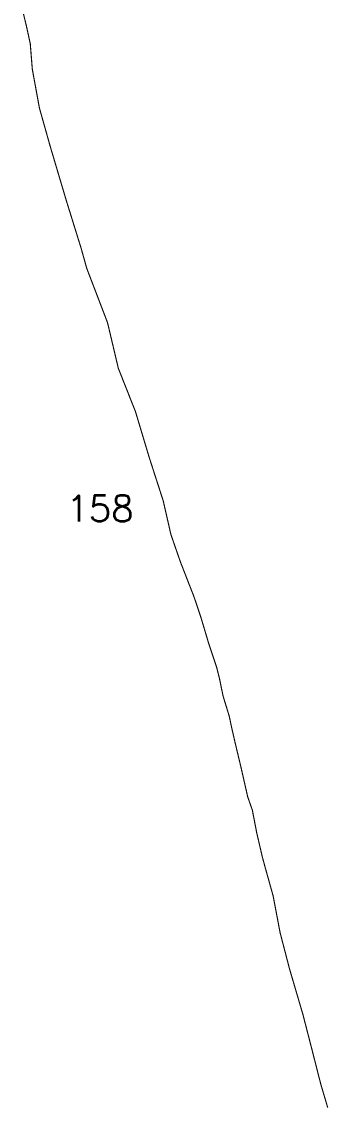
# Model space of a CAD drawing. Header units: metres. Extents: x 284524 to 287076, y 2009710 to 2015536.
# Drawn here: x 286255 to 287076, y 2009710 to 2012623 of the extents above; entities that cross this region are included whole.
import ezdxf

# ---------------------------------------------------------------- set-up
doc = ezdxf.new("R2010")
doc.units = ezdxf.units.M
doc.header["$MEASUREMENT"] = 0
doc.layers.add('NATURALLY PROTECTED', color=3, linetype='Continuous')
doc.styles.get("Standard").update_dxf_attribs({"font": 'simplex.shx'})

msp = doc.modelspace()

# ---------------------------------------------------------------- linework, layer by layer
at = {"layer": 'NATURALLY PROTECTED', "const_width": 3, "flags": 128}
msp.add_lwpolyline([(286256.5, 2012656), (286266.9, 2012613.9), (286277.8, 2012563.8), (286283.3, 2012495.3), (286302.3, 2012391.3), (286331.2, 2012288.6), (286374.9, 2012141.3), (286414, 2012015.4), (286429, 2011961.5), (286484.7, 2011815.9), (286513.6, 2011693.5), (286559.2, 2011578.2), (286596, 2011455.5), (286633.7, 2011338.5), (286654.4, 2011247.8), (286680, 2011173.9), (286716, 2011081.5), (286734, 2011027.9), (286754.7, 2010958.7), (286776.5, 2010893.2), (286784.5, 2010861.2), (286794.1, 2010814.7), (286810.6, 2010760.7), (286816.5, 2010732.6), (286826.7, 2010687.9), (286842.4, 2010622.2), (286860, 2010544.6), (286872.4, 2010509.1), (286883.9, 2010449.3), (286898.6, 2010385.7), (286905.7, 2010359.2), (286928.1, 2010278.9), (286946.6, 2010181), (286971.7, 2010084.3), (287008, 2009960.5), (287034.1, 2009859), (287055.5, 2009774.8), (287073.8, 2009712.9), (287074.1, 2009711.1)], dxfattribs=at)

# ---------------------------------------------------------------- texts
at = {"insert": (286374.5, 2011352.8), "char_height": 70, "attachment_point": 1}
msp.add_mtext_dynamic_manual_height_columns('158', width=317.251, gutter_width=1, heights=[0], dxfattribs=at)

doc.saveas('drawing.dxf')
